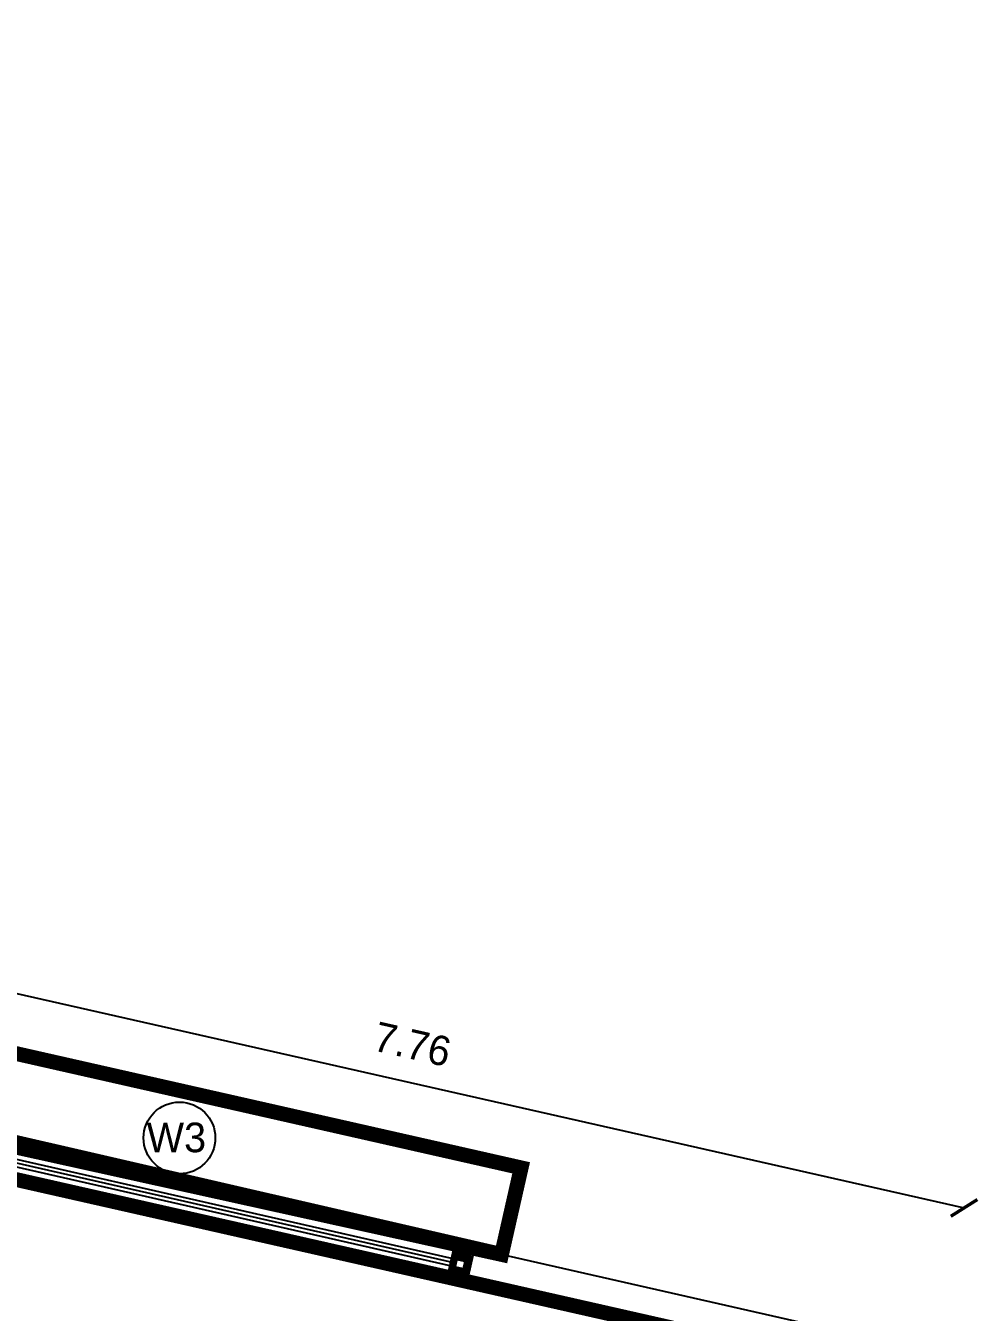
# Model space of a CAD drawing. Header units: metres. Extents: x 6101839 to 6102590, y -6659932 to -6659648.
# Drawn here: x 6102148.33 to 6102154.77, y -6659693.69 to -6659685 of the extents above; entities that cross this region are included whole.
import ezdxf

# ---------------------------------------------------------------- set-up
doc = ezdxf.new("R2010")
doc.units = ezdxf.units.M
doc.header["$LTSCALE"] = 500
doc.header["$MEASUREMENT"] = 0
doc.linetypes.add('DASHED2', pattern=[0.375, 0.25, -0.125])
doc.layers.get('0').update_dxf_attribs({"linetype": 'CONTINUOUS'})
doc.layers.get('Defpoints').update_dxf_attribs({"linetype": 'CONTINUOUS'})
for name, color, linetype in [('above', 250, 'DASHED2'), ('BLK_1_FLR_0_AC_ROOM_1', 117, 'CONTINUOUS'), ('BLK_1_FLR_0_CARPET_AREA', 10, 'CONTINUOUS'), ('BLK_1_FLR_0_CHAJJA', 6, 'CONTINUOUS'), ('DOORTEXT', 13, 'CONTINUOUS'), ('ED', 30, 'CONTINUOUS'), ('FURN1', 252, 'CONTINUOUS'), ('FURNITURE', 252, 'CONTINUOUS'), ('W-SCH', 205, 'CONTINUOUS'), ('wall1', 125, 'CONTINUOUS'), ('WINDOWS', 252, 'CONTINUOUS')]:
    doc.layers.add(name, color=color, linetype=linetype)
doc.styles.add('RM', font='GOTHIC.TTF')
doc.styles.add('USA TEXT', font='GOTHIC.TTF')
doc.dimstyles.new('1-100-ED', dxfattribs={"dimtxt": 0.2, "dimasz": 0.15, "dimexe": 0.18, "dimexo": 0.0625, "dimgap": 0.15, "dimtad": 1, "dimzin": 0, "dimdsep": 46, "dimtxsty": 'USA TEXT', "dimblk": 'ARCHTICK', "dimcen": 0.1, "dimse1": 1, "dimse2": 1, "dimclrd": 256, "dimclrt": 256, "dimadec": 0, "dimazin": 0, "dimtfac": 1, "dimtofl": 0, "dimtmove": 0, "dimatfit": 3, "dimldrblk": 'ARCHTICK', "dimfxl": 0.18, "dimtolj": 1, "dimtzin": 0, "dimarcsym": 0})

# ---------------------------------------------------------------- blocks, each defined once
blk = doc.blocks.new('_ArchTick')
at = {"color": 0, "linetype": 'ByBlock', "const_width": 0.15}
blk.add_lwpolyline([(-0.5, -0.5), (0.5, 0.5)], dxfattribs=at)
blk = doc.blocks.new('*D851')
at = {"layer": 'Defpoints', "color": 0, "transparency": 16777216}
for p in [(6102146.886623807, -6659692.247609783), (6102154.672906381, -6659692.988029871), (6102154.453037145, -6659693.959712893)]:
    blk.add_point(p, dxfattribs=at)
at = {"layer": 'ED', "lineweight": -2, "transparency": 16777216}
blk.add_line((6102147.106493044, -6659691.275926761), (6102154.672906381, -6659692.988029871), dxfattribs=at)
at = {"layer": 'ED', "lineweight": -2, "transparency": 16777216, "xscale": 0.15, "yscale": 0.15, "zscale": 0.15}
for p, rotation in [((6102147.106493044, -6659691.275926761), 167.2500103089132), ((6102154.672906381, -6659692.988029871), 347.2500103089132)]:
    blk.add_blockref('_ArchTick', p, dxfattribs=dict(at, rotation=rotation))
at = {"layer": 'ED', "transparency": 16777216, "insert": (6102150.945984266, -6659691.883236179), "char_height": 0.2, "attachment_point": 5, "rotation": 347.2500103089132, "style": 'USA TEXT'}
blk.add_mtext('\\A1;7.76', dxfattribs=at)

msp = doc.modelspace()

# ---------------------------------------------------------------- linework, layer by layer
at = {"layer": 'above', "const_width": 0.1}
msp.add_lwpolyline([(6102146.886623807, -6659687.905086815), (6102147.486623808, -6659687.905086815), (6102147.486623808, -6659691.768201012), (6102151.680565392, -6659692.717136779), (6102151.548174285, -6659693.302348362)], dxfattribs=at)
at = {"layer": 'BLK_1_FLR_0_AC_ROOM_1', "color": 3, "const_width": 0.1}
msp.add_lwpolyline([(6102152.216327437, -6659702.806928203), (6102154.177365385, -6659694.133159817), (6102146.656634475, -6659692.431399276), (6102146.656634475, -6659687.841847634), (6102143.44227984, -6659687.841847634), (6102143.44227984, -6659685.051670072), (6102141.318924224, -6659685.051670072), (6102138.02730734, -6659699.598956121)], close=True, dxfattribs=at)
at = {"layer": 'BLK_1_FLR_0_CARPET_AREA', "color": 15, "linetype": 'Continuous', "const_width": 0.1}
msp.add_lwpolyline([(6102138.027296679, -6659699.598956124), (6102139.307131307, -6659693.944743442), (6102139.084772818, -6659693.894534282), (6102139.512814903, -6659691.991534738), (6102139.737583975, -6659692.042151378), (6102139.990791268, -6659690.923102886), (6102154.177354717, -6659694.133159817), (6102152.217064427, -6659702.803621273)], close=True, dxfattribs=at)
at = {"layer": 'BLK_1_FLR_0_CHAJJA', "linetype": 'Continuous', "const_width": 0.1}
msp.add_lwpolyline([(6102151.548191423, -6659693.30227261), (6102151.680585268, -6659692.717141276), (6102147.486623808, -6659691.768201012), (6102147.486623808, -6659687.905086815), (6102146.886623861, -6659687.905086815), (6102146.886623807, -6659692.247609731)], close=True, dxfattribs=at)
at = {"layer": 'FURN1', "const_width": 0.1}
for points in [[(6102151.300867532, -6659693.350277523), (6102151.252100984, -6659693.339240135), (6102151.241063598, -6659693.388006682), (6102151.289830144, -6659693.399044068)], [(6102151.301477603, -6659693.35041376), (6102151.252711061, -6659693.339376342), (6102151.241673643, -6659693.388142881), (6102151.290440182, -6659693.399180298)]]:
    msp.add_lwpolyline(points, close=True, dxfattribs=at)
at = {"layer": 'FURNITURE', "linetype": 'ByBlock', "ltscale": 0.2}
for p, q in [((6102151.300867532, -6659693.350277523), (6102147.83994503, -6659692.562867045)), ((6102151.289830144, -6659693.399044068), (6102147.829515915, -6659692.611776997))]:
    msp.add_line(p, q, dxfattribs=at)
at = {"layer": 'FURNITURE', "color": 4, "linetype": 'ByBlock', "ltscale": 0.2}
msp.add_line((6102151.246582291, -6659693.363623408), (6102147.834425038, -6659692.587255742), dxfattribs=at)
at = {"layer": 'W-SCH'}
msp.add_circle((6102149.372047701, -6659692.515258158), 0.2424160592048741, dxfattribs=at)
at = {"layer": 'wall1', "linetype": 'ByBlock'}
for p, q in [((6102151.27309523, -6659693.47592081), (6102151.323845155, -6659693.251589702)), ((6102151.323845155, -6659693.251589702), (6102154.453037145, -6659693.959712893)), ((6102151.27309523, -6659693.47592081), (6102154.177354717, -6659694.133159817))]:
    msp.add_line(p, q, dxfattribs=at)
at = {"layer": 'WINDOWS', "linetype": 'ByBlock'}
for p, q in [((6102147.812604997, -6659692.457162607), (6102151.323845155, -6659693.251589702)), ((6102147.761844488, -6659692.681491319), (6102151.27309523, -6659693.47592081))]:
    msp.add_line(p, q, dxfattribs=at)

# ---------------------------------------------------------------- texts
at = {"layer": 'DOORTEXT', "color": 3, "style": 'RM'}
msp.add_text('W3', height=0.2, dxfattribs=at).set_placement((6102149.150850832, -6659692.611649134))

# ---------------------------------------------------------------- dimensions: what is measured, and where the dimension line sits
at = {"layer": 'ED'}
dim = msp.add_aligned_dim(p1=(6102146.886623807, -6659692.247609783), p2=(6102154.453037145, -6659693.959712893), distance=0.996248149647301, dimstyle='1-100-ED', dxfattribs=at)
dim.commit()
dim.dimension.update_dxf_attribs({"geometry": '*D851', "text_midpoint": (6102150.945984266, -6659691.883236179)})

doc.saveas('drawing.dxf')
